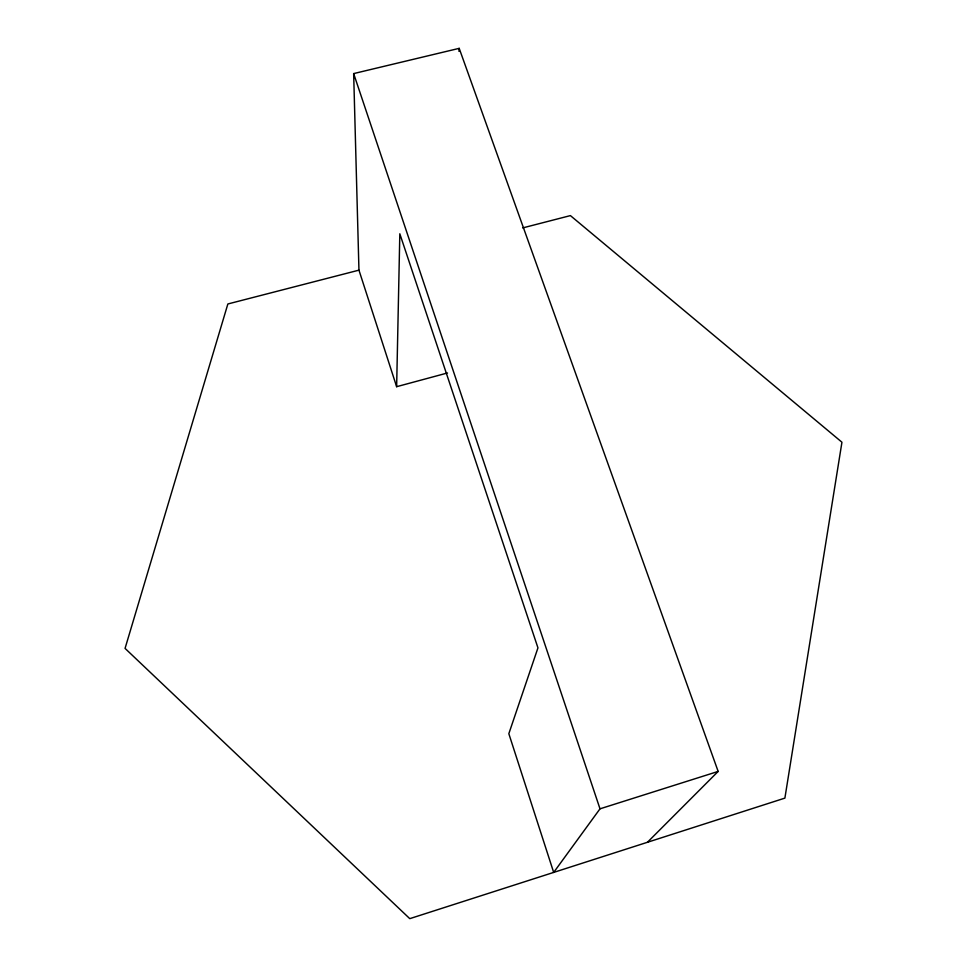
<?xml version="1.0" encoding="UTF-8"?>
<svg xmlns="http://www.w3.org/2000/svg" width="967" height="967" viewBox="0 0 967 967"><rect width="100%" height="100%" fill="white"/><g stroke="black" fill="none" stroke-linecap="round" stroke-linejoin="round"><path stroke-width="1.45" d="M396.639 386.691L399.818 233.784L537.954 647.866L508.835 733.699L553.68 872.415L599.999 808.823L718.155 771.424L459.192 48.35L353.656 73.589L358.95 270.156L396.639 386.691L447.516 372.96M458.974 51.348L459.192 48.35M647.431 842.281L718.155 771.424M358.95 270.156L227.861 303.976L125.057 648.398L409.778 918.65L784.89 798.113L841.943 442.221L570.409 215.605L522.676 227.922M353.656 73.589L599.999 808.823"/></g></svg>
